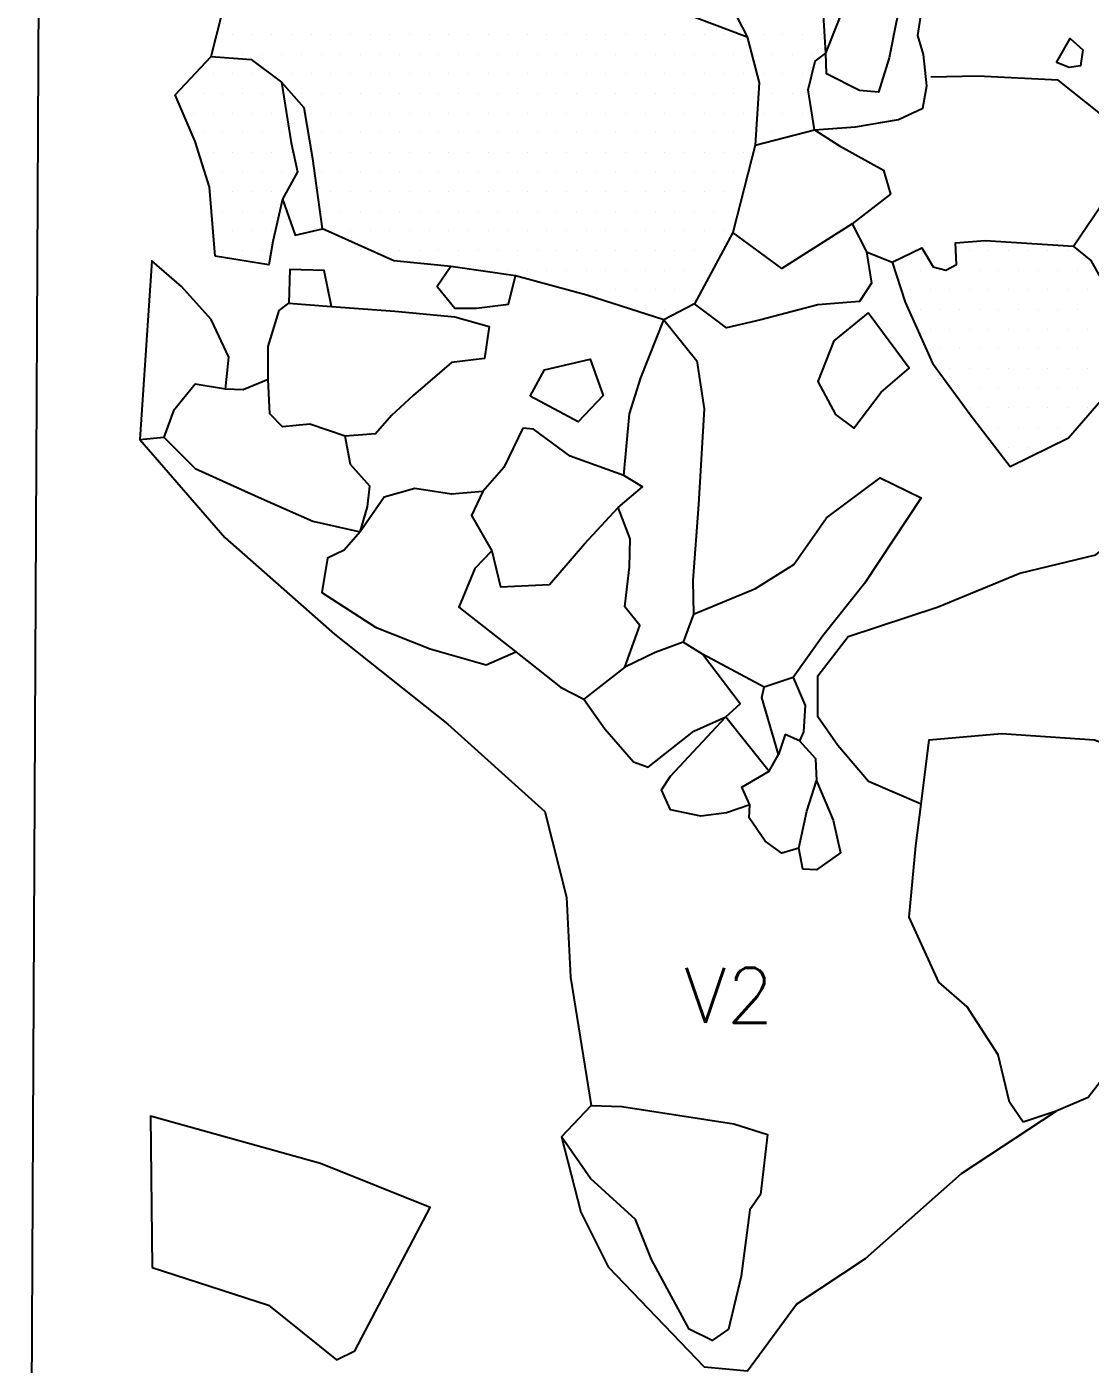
# Model space of a CAD drawing. Header units: metres. Extents: x -14.94 to -12.29, y -15.2 to -10.42.
# Drawn here: x -14.944 to -14.267, y -13.321 to -12.47 of the extents above; entities that cross this region are included whole.
import ezdxf

# ---------------------------------------------------------------- set-up
doc = ezdxf.new("R2010")
doc.units = ezdxf.units.M
doc.header["$LTSCALE"] = 25
doc.header["$MEASUREMENT"] = 0
doc.linetypes.add('STRICHPUNKTX2', pattern=[2, 1, -0.5, 0, -0.5])
doc.layers.get('0').update_dxf_attribs({"linetype": 'CONTINUOUS'})
for name, color, linetype in [('BEFUND', 1, 'CONTINUOUS'), ('BEFUNDSCHRAFF', 1, 'CONTINUOUS'), ('GRABUNGSGRENZE', 3, 'STRICHPUNKTX2'), ('STEINE', 4, 'CONTINUOUS'), ('STEINESCHRAFF', 4, 'CONTINUOUS')]:
    doc.layers.add(name, color=color, linetype=linetype)
doc.styles.get("Standard").update_dxf_attribs({"font": 'txt.shx'})

# ---------------------------------------------------------------- blocks, each defined once
blk = doc.blocks.new('*X2')
at = {"color": 0}
for p, q in [((-1481.25, -1247.5), (-1481.25, -1247.5)), ((-1480, -1247.5), (-1480, -1247.5)), ((-1478.75, -1247.5), (-1478.75, -1247.5)), ((-1477.5, -1247.5), (-1477.5, -1247.5)), ((-1476.25, -1247.5), (-1476.25, -1247.5)), ((-1475, -1247.5), (-1475, -1247.5)), ((-1473.75, -1247.5), (-1473.75, -1247.5)), ((-1472.5, -1247.5), (-1472.5, -1247.5)), ((-1471.25, -1247.5), (-1471.25, -1247.5)), ((-1470, -1247.5), (-1470, -1247.5)), ((-1468.75, -1247.5), (-1468.75, -1247.5)), ((-1467.5, -1247.5), (-1467.5, -1247.5)), ((-1466.25, -1247.5), (-1466.25, -1247.5)), ((-1465, -1247.5), (-1465, -1247.5)), ((-1463.75, -1247.5), (-1463.75, -1247.5)), ((-1462.5, -1247.5), (-1462.5, -1247.5)), ((-1461.25, -1247.5), (-1461.25, -1247.5)), ((-1460, -1247.5), (-1460, -1247.5)), ((-1458.75, -1247.5), (-1458.75, -1247.5)), ((-1457.5, -1247.5), (-1457.5, -1247.5)), ((-1456.25, -1247.5), (-1456.25, -1247.5)), ((-1455, -1247.5), (-1455, -1247.5)), ((-1453.75, -1247.5), (-1453.75, -1247.5)), ((-1452.5, -1247.5), (-1452.5, -1247.5)), ((-1451.25, -1247.5), (-1451.25, -1247.5)), ((-1450, -1247.5), (-1450, -1247.5)), ((-1447.5, -1247.5), (-1447.5, -1247.5)), ((-1446.25, -1247.5), (-1446.25, -1247.5)), ((-1445, -1247.5), (-1445, -1247.5)), ((-1443.75, -1247.5), (-1443.75, -1247.5)), ((-1481.875, -1248.75), (-1481.875, -1248.75)), ((-1480.625, -1248.75), (-1480.625, -1248.75)), ((-1479.375, -1248.75), (-1479.375, -1248.75)), ((-1478.125, -1248.75), (-1478.125, -1248.75)), ((-1476.875, -1248.75), (-1476.875, -1248.75)), ((-1475.625, -1248.75), (-1475.625, -1248.75)), ((-1474.375, -1248.75), (-1474.375, -1248.75)), ((-1473.125, -1248.75), (-1473.125, -1248.75)), ((-1471.875, -1248.75), (-1471.875, -1248.75)), ((-1470.625, -1248.75), (-1470.625, -1248.75)), ((-1469.375, -1248.75), (-1469.375, -1248.75)), ((-1468.125, -1248.75), (-1468.125, -1248.75)), ((-1466.875, -1248.75), (-1466.875, -1248.75)), ((-1465.625, -1248.75), (-1465.625, -1248.75)), ((-1464.375, -1248.75), (-1464.375, -1248.75)), ((-1463.125, -1248.75), (-1463.125, -1248.75)), ((-1461.875, -1248.75), (-1461.875, -1248.75)), ((-1460.625, -1248.75), (-1460.625, -1248.75)), ((-1459.375, -1248.75), (-1459.375, -1248.75)), ((-1458.125, -1248.75), (-1458.125, -1248.75)), ((-1456.875, -1248.75), (-1456.875, -1248.75)), ((-1455.625, -1248.75), (-1455.625, -1248.75)), ((-1454.375, -1248.75), (-1454.375, -1248.75)), ((-1453.125, -1248.75), (-1453.125, -1248.75)), ((-1451.875, -1248.75), (-1451.875, -1248.75)), ((-1450.625, -1248.75), (-1450.625, -1248.75)), ((-1449.375, -1248.75), (-1449.375, -1248.75)), ((-1448.125, -1248.75), (-1448.125, -1248.75)), ((-1446.875, -1248.75), (-1446.875, -1248.75)), ((-1445.625, -1248.75), (-1445.625, -1248.75)), ((-1444.375, -1248.75), (-1444.375, -1248.75)), ((-1482.5, -1250), (-1482.5, -1250)), ((-1481.25, -1250), (-1481.25, -1250)), ((-1480, -1250), (-1480, -1250)), ((-1478.75, -1250), (-1478.75, -1250)), ((-1477.5, -1250), (-1477.5, -1250)), ((-1476.25, -1250), (-1476.25, -1250)), ((-1475, -1250), (-1475, -1250)), ((-1473.75, -1250), (-1473.75, -1250)), ((-1472.5, -1250), (-1472.5, -1250)), ((-1471.25, -1250), (-1471.25, -1250)), ((-1470, -1250), (-1470, -1250)), ((-1468.75, -1250), (-1468.75, -1250)), ((-1467.5, -1250), (-1467.5, -1250)), ((-1466.25, -1250), (-1466.25, -1250)), ((-1465, -1250), (-1465, -1250)), ((-1463.75, -1250), (-1463.75, -1250)), ((-1462.5, -1250), (-1462.5, -1250)), ((-1461.25, -1250), (-1461.25, -1250)), ((-1460, -1250), (-1460, -1250)), ((-1458.75, -1250), (-1458.75, -1250)), ((-1457.5, -1250), (-1457.5, -1250)), ((-1456.25, -1250), (-1456.25, -1250)), ((-1455, -1250), (-1455, -1250)), ((-1453.75, -1250), (-1453.75, -1250)), ((-1452.5, -1250), (-1452.5, -1250)), ((-1451.25, -1250), (-1451.25, -1250)), ((-1450, -1250), (-1450, -1250)), ((-1448.75, -1250), (-1448.75, -1250)), ((-1447.5, -1250), (-1447.5, -1250)), ((-1446.25, -1250), (-1446.25, -1250)), ((-1445, -1250), (-1445, -1250)), ((-1484.375, -1251.25), (-1484.375, -1251.25)), ((-1483.125, -1251.25), (-1483.125, -1251.25)), ((-1481.875, -1251.25), (-1481.875, -1251.25)), ((-1480.625, -1251.25), (-1480.625, -1251.25)), ((-1479.375, -1251.25), (-1479.375, -1251.25)), ((-1478.125, -1251.25), (-1478.125, -1251.25)), ((-1476.875, -1251.25), (-1476.875, -1251.25)), ((-1475.625, -1251.25), (-1475.625, -1251.25)), ((-1474.375, -1251.25), (-1474.375, -1251.25)), ((-1473.125, -1251.25), (-1473.125, -1251.25)), ((-1471.875, -1251.25), (-1471.875, -1251.25)), ((-1470.625, -1251.25), (-1470.625, -1251.25)), ((-1469.375, -1251.25), (-1469.375, -1251.25)), ((-1468.125, -1251.25), (-1468.125, -1251.25)), ((-1466.875, -1251.25), (-1466.875, -1251.25)), ((-1465.625, -1251.25), (-1465.625, -1251.25)), ((-1464.375, -1251.25), (-1464.375, -1251.25)), ((-1463.125, -1251.25), (-1463.125, -1251.25)), ((-1461.875, -1251.25), (-1461.875, -1251.25)), ((-1460.625, -1251.25), (-1460.625, -1251.25)), ((-1459.375, -1251.25), (-1459.375, -1251.25)), ((-1458.125, -1251.25), (-1458.125, -1251.25)), ((-1456.875, -1251.25), (-1456.875, -1251.25)), ((-1455.625, -1251.25), (-1455.625, -1251.25)), ((-1454.375, -1251.25), (-1454.375, -1251.25)), ((-1453.125, -1251.25), (-1453.125, -1251.25)), ((-1451.875, -1251.25), (-1451.875, -1251.25)), ((-1450.625, -1251.25), (-1450.625, -1251.25)), ((-1449.375, -1251.25), (-1449.375, -1251.25)), ((-1448.125, -1251.25), (-1448.125, -1251.25)), ((-1446.875, -1251.25), (-1446.875, -1251.25)), ((-1445.625, -1251.25), (-1445.625, -1251.25)), ((-1483.75, -1252.5), (-1483.75, -1252.5)), ((-1482.5, -1252.5), (-1482.5, -1252.5)), ((-1481.25, -1252.5), (-1481.25, -1252.5)), ((-1480, -1252.5), (-1480, -1252.5)), ((-1478.75, -1252.5), (-1478.75, -1252.5)), ((-1476.25, -1252.5), (-1476.25, -1252.5)), ((-1475, -1252.5), (-1475, -1252.5)), ((-1473.75, -1252.5), (-1473.75, -1252.5)), ((-1472.5, -1252.5), (-1472.5, -1252.5)), ((-1471.25, -1252.5), (-1471.25, -1252.5)), ((-1470, -1252.5), (-1470, -1252.5)), ((-1468.75, -1252.5), (-1468.75, -1252.5)), ((-1467.5, -1252.5), (-1467.5, -1252.5)), ((-1466.25, -1252.5), (-1466.25, -1252.5)), ((-1465, -1252.5), (-1465, -1252.5)), ((-1463.75, -1252.5), (-1463.75, -1252.5)), ((-1462.5, -1252.5), (-1462.5, -1252.5)), ((-1461.25, -1252.5), (-1461.25, -1252.5)), ((-1460, -1252.5), (-1460, -1252.5)), ((-1458.75, -1252.5), (-1458.75, -1252.5)), ((-1457.5, -1252.5), (-1457.5, -1252.5)), ((-1456.25, -1252.5), (-1456.25, -1252.5)), ((-1455, -1252.5), (-1455, -1252.5)), ((-1453.75, -1252.5), (-1453.75, -1252.5)), ((-1452.5, -1252.5), (-1452.5, -1252.5)), ((-1451.25, -1252.5), (-1451.25, -1252.5)), ((-1450, -1252.5), (-1450, -1252.5)), ((-1448.75, -1252.5), (-1448.75, -1252.5)), ((-1447.5, -1252.5), (-1447.5, -1252.5)), ((-1446.25, -1252.5), (-1446.25, -1252.5)), ((-1445, -1252.5), (-1445, -1252.5)), ((-1483.125, -1253.75), (-1483.125, -1253.75)), ((-1481.875, -1253.75), (-1481.875, -1253.75)), ((-1480.625, -1253.75), (-1480.625, -1253.75)), ((-1479.375, -1253.75), (-1479.375, -1253.75)), ((-1478.125, -1253.75), (-1478.125, -1253.75)), ((-1475.625, -1253.75), (-1475.625, -1253.75)), ((-1474.375, -1253.75), (-1474.375, -1253.75)), ((-1473.125, -1253.75), (-1473.125, -1253.75)), ((-1471.875, -1253.75), (-1471.875, -1253.75)), ((-1470.625, -1253.75), (-1470.625, -1253.75)), ((-1469.375, -1253.75), (-1469.375, -1253.75)), ((-1468.125, -1253.75), (-1468.125, -1253.75)), ((-1466.875, -1253.75), (-1466.875, -1253.75)), ((-1465.625, -1253.75), (-1465.625, -1253.75)), ((-1464.375, -1253.75), (-1464.375, -1253.75)), ((-1463.125, -1253.75), (-1463.125, -1253.75)), ((-1461.875, -1253.75), (-1461.875, -1253.75)), ((-1460.625, -1253.75), (-1460.625, -1253.75)), ((-1459.375, -1253.75), (-1459.375, -1253.75)), ((-1458.125, -1253.75), (-1458.125, -1253.75)), ((-1456.875, -1253.75), (-1456.875, -1253.75)), ((-1455.625, -1253.75), (-1455.625, -1253.75)), ((-1454.375, -1253.75), (-1454.375, -1253.75)), ((-1453.125, -1253.75), (-1453.125, -1253.75)), ((-1451.875, -1253.75), (-1451.875, -1253.75)), ((-1450.625, -1253.75), (-1450.625, -1253.75)), ((-1449.375, -1253.75), (-1449.375, -1253.75)), ((-1448.125, -1253.75), (-1448.125, -1253.75)), ((-1446.875, -1253.75), (-1446.875, -1253.75)), ((-1445.625, -1253.75), (-1445.625, -1253.75)), ((-1482.5, -1255), (-1482.5, -1255)), ((-1481.25, -1255), (-1481.25, -1255)), ((-1480, -1255), (-1480, -1255)), ((-1478.75, -1255), (-1478.75, -1255)), ((-1477.5, -1255), (-1477.5, -1255)), ((-1475, -1255), (-1475, -1255)), ((-1473.75, -1255), (-1473.75, -1255)), ((-1472.5, -1255), (-1472.5, -1255)), ((-1471.25, -1255), (-1471.25, -1255)), ((-1470, -1255), (-1470, -1255)), ((-1468.75, -1255), (-1468.75, -1255)), ((-1467.5, -1255), (-1467.5, -1255)), ((-1466.25, -1255), (-1466.25, -1255)), ((-1465, -1255), (-1465, -1255)), ((-1463.75, -1255), (-1463.75, -1255)), ((-1462.5, -1255), (-1462.5, -1255)), ((-1461.25, -1255), (-1461.25, -1255)), ((-1460, -1255), (-1460, -1255)), ((-1458.75, -1255), (-1458.75, -1255)), ((-1457.5, -1255), (-1457.5, -1255)), ((-1456.25, -1255), (-1456.25, -1255)), ((-1455, -1255), (-1455, -1255)), ((-1453.75, -1255), (-1453.75, -1255)), ((-1452.5, -1255), (-1452.5, -1255)), ((-1451.25, -1255), (-1451.25, -1255)), ((-1450, -1255), (-1450, -1255)), ((-1448.75, -1255), (-1448.75, -1255)), ((-1481.875, -1256.25), (-1481.875, -1256.25)), ((-1480.625, -1256.25), (-1480.625, -1256.25)), ((-1479.375, -1256.25), (-1479.375, -1256.25)), ((-1478.125, -1256.25), (-1478.125, -1256.25)), ((-1475.625, -1256.25), (-1475.625, -1256.25)), ((-1474.375, -1256.25), (-1474.375, -1256.25)), ((-1473.125, -1256.25), (-1473.125, -1256.25)), ((-1471.875, -1256.25), (-1471.875, -1256.25)), ((-1470.625, -1256.25), (-1470.625, -1256.25)), ((-1469.375, -1256.25), (-1469.375, -1256.25)), ((-1468.125, -1256.25), (-1468.125, -1256.25)), ((-1466.875, -1256.25), (-1466.875, -1256.25)), ((-1465.625, -1256.25), (-1465.625, -1256.25)), ((-1464.375, -1256.25), (-1464.375, -1256.25)), ((-1463.125, -1256.25), (-1463.125, -1256.25)), ((-1461.875, -1256.25), (-1461.875, -1256.25)), ((-1460.625, -1256.25), (-1460.625, -1256.25)), ((-1459.375, -1256.25), (-1459.375, -1256.25)), ((-1458.125, -1256.25), (-1458.125, -1256.25)), ((-1456.875, -1256.25), (-1456.875, -1256.25)), ((-1455.625, -1256.25), (-1455.625, -1256.25)), ((-1454.375, -1256.25), (-1454.375, -1256.25)), ((-1453.125, -1256.25), (-1453.125, -1256.25)), ((-1451.875, -1256.25), (-1451.875, -1256.25)), ((-1450.625, -1256.25), (-1450.625, -1256.25)), ((-1449.375, -1256.25), (-1449.375, -1256.25)), ((-1482.5, -1257.5), (-1482.5, -1257.5)), ((-1481.25, -1257.5), (-1481.25, -1257.5)), ((-1480, -1257.5), (-1480, -1257.5)), ((-1478.75, -1257.5), (-1478.75, -1257.5)), ((-1475, -1257.5), (-1475, -1257.5)), ((-1473.75, -1257.5), (-1473.75, -1257.5)), ((-1472.5, -1257.5), (-1472.5, -1257.5)), ((-1471.25, -1257.5), (-1471.25, -1257.5)), ((-1470, -1257.5), (-1470, -1257.5)), ((-1468.75, -1257.5), (-1468.75, -1257.5)), ((-1467.5, -1257.5), (-1467.5, -1257.5)), ((-1466.25, -1257.5), (-1466.25, -1257.5)), ((-1465, -1257.5), (-1465, -1257.5)), ((-1463.75, -1257.5), (-1463.75, -1257.5)), ((-1462.5, -1257.5), (-1462.5, -1257.5)), ((-1461.25, -1257.5), (-1461.25, -1257.5)), ((-1460, -1257.5), (-1460, -1257.5)), ((-1458.75, -1257.5), (-1458.75, -1257.5)), ((-1457.5, -1257.5), (-1457.5, -1257.5)), ((-1456.25, -1257.5), (-1456.25, -1257.5)), ((-1455, -1257.5), (-1455, -1257.5)), ((-1453.75, -1257.5), (-1453.75, -1257.5)), ((-1452.5, -1257.5), (-1452.5, -1257.5)), ((-1451.25, -1257.5), (-1451.25, -1257.5)), ((-1450, -1257.5), (-1450, -1257.5)), ((-1481.875, -1258.75), (-1481.875, -1258.75)), ((-1480.625, -1258.75), (-1480.625, -1258.75)), ((-1479.375, -1258.75), (-1479.375, -1258.75)), ((-1475.625, -1258.75), (-1475.625, -1258.75)), ((-1474.375, -1258.75), (-1474.375, -1258.75)), ((-1473.125, -1258.75), (-1473.125, -1258.75)), ((-1471.875, -1258.75), (-1471.875, -1258.75)), ((-1470.625, -1258.75), (-1470.625, -1258.75)), ((-1469.375, -1258.75), (-1469.375, -1258.75)), ((-1468.125, -1258.75), (-1468.125, -1258.75)), ((-1466.875, -1258.75), (-1466.875, -1258.75)), ((-1465.625, -1258.75), (-1465.625, -1258.75)), ((-1464.375, -1258.75), (-1464.375, -1258.75)), ((-1463.125, -1258.75), (-1463.125, -1258.75)), ((-1461.875, -1258.75), (-1461.875, -1258.75)), ((-1460.625, -1258.75), (-1460.625, -1258.75)), ((-1459.375, -1258.75), (-1459.375, -1258.75)), ((-1458.125, -1258.75), (-1458.125, -1258.75)), ((-1456.875, -1258.75), (-1456.875, -1258.75)), ((-1455.625, -1258.75), (-1455.625, -1258.75)), ((-1454.375, -1258.75), (-1454.375, -1258.75)), ((-1453.125, -1258.75), (-1453.125, -1258.75)), ((-1451.875, -1258.75), (-1451.875, -1258.75)), ((-1450.625, -1258.75), (-1450.625, -1258.75)), ((-1449.375, -1258.75), (-1449.375, -1258.75)), ((-1481.25, -1260), (-1481.25, -1260)), ((-1480, -1260), (-1480, -1260)), ((-1478.75, -1260), (-1478.75, -1260)), ((-1475, -1260), (-1475, -1260)), ((-1473.75, -1260), (-1473.75, -1260)), ((-1472.5, -1260), (-1472.5, -1260)), ((-1471.25, -1260), (-1471.25, -1260)), ((-1470, -1260), (-1470, -1260)), ((-1468.75, -1260), (-1468.75, -1260)), ((-1467.5, -1260), (-1467.5, -1260)), ((-1466.25, -1260), (-1466.25, -1260)), ((-1465, -1260), (-1465, -1260)), ((-1463.75, -1260), (-1463.75, -1260)), ((-1462.5, -1260), (-1462.5, -1260)), ((-1461.25, -1260), (-1461.25, -1260)), ((-1460, -1260), (-1460, -1260)), ((-1458.75, -1260), (-1458.75, -1260)), ((-1457.5, -1260), (-1457.5, -1260)), ((-1456.25, -1260), (-1456.25, -1260)), ((-1455, -1260), (-1455, -1260)), ((-1453.75, -1260), (-1453.75, -1260)), ((-1452.5, -1260), (-1452.5, -1260)), ((-1451.25, -1260), (-1451.25, -1260)), ((-1450, -1260), (-1450, -1260)), ((-1481.875, -1261.25), (-1481.875, -1261.25)), ((-1480.625, -1261.25), (-1480.625, -1261.25)), ((-1479.375, -1261.25), (-1479.375, -1261.25)), ((-1471.875, -1261.25), (-1471.875, -1261.25)), ((-1470.625, -1261.25), (-1470.625, -1261.25)), ((-1469.375, -1261.25), (-1469.375, -1261.25)), ((-1468.125, -1261.25), (-1468.125, -1261.25)), ((-1466.875, -1261.25), (-1466.875, -1261.25)), ((-1465.625, -1261.25), (-1465.625, -1261.25)), ((-1464.375, -1261.25), (-1464.375, -1261.25)), ((-1463.125, -1261.25), (-1463.125, -1261.25)), ((-1461.875, -1261.25), (-1461.875, -1261.25)), ((-1460.625, -1261.25), (-1460.625, -1261.25)), ((-1459.375, -1261.25), (-1459.375, -1261.25)), ((-1458.125, -1261.25), (-1458.125, -1261.25)), ((-1456.875, -1261.25), (-1456.875, -1261.25)), ((-1455.625, -1261.25), (-1455.625, -1261.25)), ((-1454.375, -1261.25), (-1454.375, -1261.25)), ((-1453.125, -1261.25), (-1453.125, -1261.25)), ((-1451.875, -1261.25), (-1451.875, -1261.25)), ((-1450.625, -1261.25), (-1450.625, -1261.25)), ((-1434.375, -1261.25), (-1434.375, -1261.25)), ((-1433.125, -1261.25), (-1433.125, -1261.25)), ((-1431.875, -1261.25), (-1431.875, -1261.25)), ((-1430.625, -1261.25), (-1430.625, -1261.25)), ((-1429.375, -1261.25), (-1429.375, -1261.25)), ((-1428.125, -1261.25), (-1428.125, -1261.25)), ((-1465, -1262.5), (-1465, -1262.5)), ((-1463.75, -1262.5), (-1463.75, -1262.5)), ((-1462.5, -1262.5), (-1462.5, -1262.5)), ((-1461.25, -1262.5), (-1461.25, -1262.5)), ((-1460, -1262.5), (-1460, -1262.5)), ((-1458.75, -1262.5), (-1458.75, -1262.5)), ((-1457.5, -1262.5), (-1457.5, -1262.5)), ((-1456.25, -1262.5), (-1456.25, -1262.5)), ((-1455, -1262.5), (-1455, -1262.5)), ((-1453.75, -1262.5), (-1453.75, -1262.5)), ((-1452.5, -1262.5), (-1452.5, -1262.5)), ((-1451.25, -1262.5), (-1451.25, -1262.5)), ((-1438.75, -1262.5), (-1438.75, -1262.5)), ((-1437.5, -1262.5), (-1437.5, -1262.5)), ((-1436.25, -1262.5), (-1436.25, -1262.5)), ((-1435, -1262.5), (-1435, -1262.5)), ((-1433.75, -1262.5), (-1433.75, -1262.5)), ((-1432.5, -1262.5), (-1432.5, -1262.5)), ((-1431.25, -1262.5), (-1431.25, -1262.5)), ((-1430, -1262.5), (-1430, -1262.5)), ((-1428.75, -1262.5), (-1428.75, -1262.5)), ((-1427.5, -1262.5), (-1427.5, -1262.5)), ((-1459.375, -1263.75), (-1459.375, -1263.75)), ((-1458.125, -1263.75), (-1458.125, -1263.75)), ((-1456.875, -1263.75), (-1456.875, -1263.75)), ((-1455.625, -1263.75), (-1455.625, -1263.75)), ((-1454.375, -1263.75), (-1454.375, -1263.75)), ((-1453.125, -1263.75), (-1453.125, -1263.75)), ((-1451.875, -1263.75), (-1451.875, -1263.75)), ((-1438.125, -1263.75), (-1438.125, -1263.75)), ((-1436.875, -1263.75), (-1436.875, -1263.75)), ((-1435.625, -1263.75), (-1435.625, -1263.75)), ((-1434.375, -1263.75), (-1434.375, -1263.75)), ((-1433.125, -1263.75), (-1433.125, -1263.75)), ((-1431.875, -1263.75), (-1431.875, -1263.75)), ((-1430.625, -1263.75), (-1430.625, -1263.75)), ((-1429.375, -1263.75), (-1429.375, -1263.75)), ((-1428.125, -1263.75), (-1428.125, -1263.75)), ((-1426.875, -1263.75), (-1426.875, -1263.75)), ((-1455, -1265), (-1455, -1265)), ((-1453.75, -1265), (-1453.75, -1265)), ((-1437.5, -1265), (-1437.5, -1265)), ((-1436.25, -1265), (-1436.25, -1265)), ((-1435, -1265), (-1435, -1265)), ((-1433.75, -1265), (-1433.75, -1265)), ((-1432.5, -1265), (-1432.5, -1265)), ((-1431.25, -1265), (-1431.25, -1265)), ((-1430, -1265), (-1430, -1265)), ((-1428.75, -1265), (-1428.75, -1265)), ((-1427.5, -1265), (-1427.5, -1265)), ((-1436.875, -1266.25), (-1436.875, -1266.25)), ((-1435.625, -1266.25), (-1435.625, -1266.25)), ((-1434.375, -1266.25), (-1434.375, -1266.25)), ((-1433.125, -1266.25), (-1433.125, -1266.25)), ((-1431.875, -1266.25), (-1431.875, -1266.25)), ((-1430.625, -1266.25), (-1430.625, -1266.25)), ((-1429.375, -1266.25), (-1429.375, -1266.25)), ((-1428.125, -1266.25), (-1428.125, -1266.25)), ((-1426.875, -1266.25), (-1426.875, -1266.25)), ((-1436.25, -1267.5), (-1436.25, -1267.5)), ((-1435, -1267.5), (-1435, -1267.5)), ((-1433.75, -1267.5), (-1433.75, -1267.5)), ((-1432.5, -1267.5), (-1432.5, -1267.5)), ((-1431.25, -1267.5), (-1431.25, -1267.5)), ((-1430, -1267.5), (-1430, -1267.5)), ((-1428.75, -1267.5), (-1428.75, -1267.5)), ((-1427.5, -1267.5), (-1427.5, -1267.5)), ((-1435.625, -1268.75), (-1435.625, -1268.75)), ((-1434.375, -1268.75), (-1434.375, -1268.75)), ((-1433.125, -1268.75), (-1433.125, -1268.75)), ((-1431.875, -1268.75), (-1431.875, -1268.75)), ((-1430.625, -1268.75), (-1430.625, -1268.75)), ((-1429.375, -1268.75), (-1429.375, -1268.75)), ((-1428.125, -1268.75), (-1428.125, -1268.75)), ((-1426.875, -1268.75), (-1426.875, -1268.75)), ((-1435, -1270), (-1435, -1270)), ((-1433.75, -1270), (-1433.75, -1270)), ((-1432.5, -1270), (-1432.5, -1270)), ((-1431.25, -1270), (-1431.25, -1270)), ((-1430, -1270), (-1430, -1270)), ((-1428.75, -1270), (-1428.75, -1270)), ((-1427.5, -1270), (-1427.5, -1270)), ((-1434.375, -1271.25), (-1434.375, -1271.25)), ((-1433.125, -1271.25), (-1433.125, -1271.25)), ((-1431.875, -1271.25), (-1431.875, -1271.25)), ((-1430.625, -1271.25), (-1430.625, -1271.25)), ((-1429.375, -1271.25), (-1429.375, -1271.25)), ((-1428.125, -1271.25), (-1428.125, -1271.25)), ((-1426.875, -1271.25), (-1426.875, -1271.25)), ((-1432.5, -1272.5), (-1432.5, -1272.5)), ((-1431.25, -1272.5), (-1431.25, -1272.5)), ((-1430, -1272.5), (-1430, -1272.5)), ((-1428.75, -1272.5), (-1428.75, -1272.5)), ((-1427.5, -1272.5), (-1427.5, -1272.5)), ((-1431.875, -1273.75), (-1431.875, -1273.75)), ((-1430.625, -1273.75), (-1430.625, -1273.75)), ((-1429.375, -1273.75), (-1429.375, -1273.75))]:
    blk.add_line(p, q, dxfattribs=at)

msp = doc.modelspace()

# ---------------------------------------------------------------- linework, layer by layer
at = {"layer": 'BEFUND'}
for points in [[(-14.87154, -12.73271), (-14.81747, -12.7949), (-14.74759, -12.85658), (-14.67567, -12.91367), (-14.61395, -12.96923), (-14.60016, -13.02378), (-14.5976, -13.07477), (-14.58431, -13.15636)], [(-14.60317, -13.17625), (-14.59092, -13.22418), (-14.57357, -13.25885), (-14.51236, -13.32256), (-14.48482, -13.32511), (-14.45373, -13.28277), (-14.40989, -13.25369), (-14.34872, -13.19962), (-14.28856, -13.15983)]]:
    msp.add_lwpolyline(points, dxfattribs=at)
at = {"layer": 'GRABUNGSGRENZE'}
msp.add_lwpolyline([(-12.51184, -15.1984), (-14.94353, -13.97795), (-14.92579, -10.41974)], dxfattribs=at)
at = {"layer": 'STEINE'}
for points in [[(-14.44225, -12.53574), (-14.44634, -12.51025), (-14.44176, -12.49189), (-14.43513, -12.48679), (-14.43718, -12.4516), (-14.42088, -12.41284), (-14.47391, -12.39501), (-14.4897, -12.44856), (-14.49174, -12.46386), (-14.4851, -12.4766)], [(-14.44225, -12.53574), (-14.41625, -12.53369), (-14.38871, -12.52909), (-14.37342, -12.52195), (-14.37087, -12.50767), (-14.37292, -12.48778), (-14.37649, -12.47555), (-14.37293, -12.45209), (-14.3811, -12.4266), (-14.39026, -12.46739), (-14.39484, -12.48983), (-14.40147, -12.51176), (-14.4137, -12.51074), (-14.43462, -12.50004), (-14.43513, -12.48679), (-14.42137, -12.45262), (-14.4173, -12.42304), (-14.40915, -12.40672), (-14.39589, -12.40774), (-14.3811, -12.4266)], [(-14.82624, -12.48895), (-14.81911, -12.46142), (-14.81809, -12.44765), (-14.7926, -12.43489), (-14.77628, -12.44152), (-14.76404, -12.4359), (-14.74058, -12.4466), (-14.70438, -12.45577), (-14.67123, -12.45372)], [(-14.61311, -12.4333), (-14.59016, -12.44757), (-14.55293, -12.45113), (-14.51876, -12.46387), (-14.4851, -12.4766), (-14.47745, -12.50567), (-14.47998, -12.54544), (-14.49424, -12.60103), (-14.5187, -12.64642), (-14.53808, -12.65662), (-14.58703, -12.64083), (-14.63242, -12.62861), (-14.67373, -12.6225), (-14.70993, -12.61894), (-14.75532, -12.59856)], [(-14.28827, -12.49286), (-14.27961, -12.47756), (-14.27145, -12.48469), (-14.27297, -12.49489), (-14.28011, -12.49591), (-14.28827, -12.49286)], [(-14.82364, -12.61592), (-14.82723, -12.57207), (-14.83642, -12.54301), (-14.84917, -12.51344), (-14.82624, -12.48895), (-14.80074, -12.49099), (-14.78136, -12.50526), (-14.77523, -12.54401), (-14.77114, -12.56236), (-14.78082, -12.5797), (-14.78693, -12.60673), (-14.78948, -12.62152), (-14.82364, -12.61592)], [(-14.75532, -12.59856), (-14.76145, -12.5542), (-14.76707, -12.52157), (-14.78136, -12.50526)], [(-14.41827, -12.59539), (-14.40908, -12.61324), (-14.39276, -12.61986), (-14.3739, -12.61067), (-14.36676, -12.62291), (-14.3586, -12.62495), (-14.35197, -12.62138), (-14.35248, -12.60761), (-14.33362, -12.60607), (-14.27752, -12.60962), (-14.25612, -12.578), (-14.2449, -12.56474), (-14.26021, -12.52548), (-14.28725, -12.50407), (-14.33824, -12.50154), (-14.36833, -12.50206)], [(-14.47998, -12.54544), (-14.44225, -12.53574), (-14.42644, -12.54593), (-14.39839, -12.56122), (-14.3938, -12.57652), (-14.41827, -12.59539), (-14.46313, -12.62396), (-14.49424, -12.60103)], [(-14.78082, -12.5797), (-14.77266, -12.60265), (-14.75532, -12.59856)], [(-14.40908, -12.61324), (-14.40602, -12.63312), (-14.41366, -12.64485), (-14.44018, -12.6469), (-14.47638, -12.6566), (-14.4983, -12.66171), (-14.5187, -12.64642)], [(-14.39276, -12.61986), (-14.3846, -12.64535), (-14.36724, -12.6841), (-14.34327, -12.71673), (-14.31776, -12.74986), (-14.28054, -12.73149), (-14.25455, -12.7014), (-14.23977, -12.67896), (-14.24794, -12.65143), (-14.2663, -12.6188), (-14.27752, -12.60962)], [(-14.81699, -12.70057), (-14.81495, -12.68017), (-14.82618, -12.65621), (-14.84505, -12.63531), (-14.86393, -12.619), (-14.87154, -12.73271), (-14.85624, -12.73118)], [(-14.74969, -12.64802), (-14.75429, -12.62508), (-14.77622, -12.62458), (-14.77672, -12.64599)], [(-14.67373, -12.6225), (-14.68239, -12.63525), (-14.67117, -12.64902), (-14.6574, -12.64901), (-14.637, -12.64646), (-14.63242, -12.62861)], [(-14.741, -12.73063), (-14.76344, -12.72299), (-14.78077, -12.72452), (-14.78894, -12.71637), (-14.78996, -12.69444), (-14.78997, -12.67353), (-14.78284, -12.65058), (-14.77672, -12.64599), (-14.74969, -12.64802), (-14.70941, -12.65107), (-14.67117, -12.65463), (-14.64924, -12.66074), (-14.65229, -12.68114), (-14.6732, -12.68369), (-14.69766, -12.70461), (-14.71143, -12.71736), (-14.72162, -12.72909), (-14.741, -12.73063)], [(-14.56354, -12.75555), (-14.55998, -12.71629), (-14.55285, -12.69334), (-14.53808, -12.65662)], [(-14.53808, -12.65662), (-14.51716, -12.68262), (-14.51256, -12.71321), (-14.51611, -12.7739), (-14.51966, -12.82234), (-14.51915, -12.84376), (-14.52577, -12.8616)], [(-14.40805, -12.65199), (-14.42997, -12.66984), (-14.44016, -12.69585), (-14.42893, -12.71676), (-14.4172, -12.72542), (-14.39987, -12.70247), (-14.38203, -12.68717), (-14.40805, -12.65199)], [(-14.62322, -12.70509), (-14.61404, -12.68826), (-14.58498, -12.68162), (-14.57681, -12.70457), (-14.59262, -12.7214), (-14.62322, -12.70509)], [(-14.78996, -12.69444), (-14.80577, -12.70107), (-14.81699, -12.70057), (-14.83636, -12.69751), (-14.85013, -12.71435), (-14.85624, -12.73118), (-14.83635, -12.75106), (-14.79606, -12.7694), (-14.76138, -12.78468), (-14.73129, -12.7913), (-14.72671, -12.77549), (-14.72518, -12.76224), (-14.73742, -12.74847), (-14.741, -12.73063)], [(-14.6278, -12.72549), (-14.64003, -12.75048), (-14.65328, -12.76578), (-14.66042, -12.78108), (-14.64766, -12.80351), (-14.64204, -12.82646), (-14.61094, -12.82492), (-14.58851, -12.79891), (-14.5671, -12.77595), (-14.55181, -12.76269), (-14.56354, -12.75555), (-14.59771, -12.74333), (-14.62117, -12.726), (-14.6278, -12.72549)], [(-14.51915, -12.84376), (-14.47989, -12.82742), (-14.45542, -12.81212), (-14.43452, -12.78254), (-14.40037, -12.75703), (-14.37436, -12.76977), (-14.41054, -12.82434), (-14.43705, -12.8575), (-14.4559, -12.88402), (-14.47426, -12.89014), (-14.51353, -12.86925)], [(-14.65328, -12.76578), (-14.67317, -12.76732), (-14.69663, -12.76376), (-14.716, -12.76937), (-14.73129, -12.7913), (-14.74148, -12.80304), (-14.75219, -12.80814), (-14.75575, -12.83007), (-14.72158, -12.85198), (-14.6869, -12.86574), (-14.65121, -12.87592), (-14.63234, -12.86776)], [(-14.56299, -12.87742), (-14.55331, -12.85091), (-14.563, -12.83918), (-14.55995, -12.81368), (-14.55945, -12.79584), (-14.5671, -12.77595)], [(-14.37429, -12.96456), (-14.40795, -12.95029), (-14.42733, -12.92735), (-14.44009, -12.909), (-14.4401, -12.88299), (-14.42073, -12.858), (-14.36362, -12.83911), (-14.31162, -12.81768), (-14.26318, -12.80594), (-14.23158, -12.77992), (-14.20404, -12.77685), (-14.18262, -12.78755), (-14.18363, -12.83039), (-14.18515, -12.85282)], [(-14.64766, -12.80351), (-14.65836, -12.81474), (-14.66855, -12.83922), (-14.63234, -12.86776), (-14.60378, -12.89019), (-14.58899, -12.89783)], [(-14.58899, -12.89783), (-14.57572, -12.91669), (-14.55736, -12.93759), (-14.54818, -12.94116), (-14.51912, -12.9182), (-14.49873, -12.90902), (-14.48955, -12.90086), (-14.51353, -12.86925), (-14.52577, -12.8616), (-14.54362, -12.86824), (-14.56299, -12.87742), (-14.58899, -12.89783)], [(-14.4559, -12.88402), (-14.44825, -12.90186), (-14.44926, -12.91869), (-14.45181, -12.9243), (-14.44161, -12.93551), (-14.44109, -12.94979), (-14.43038, -12.97477), (-14.42578, -12.99568), (-14.44108, -13.00639), (-14.44974, -13.00589), (-14.4523, -12.99263), (-14.46301, -12.99569), (-14.47372, -12.98805), (-14.48392, -12.97326), (-14.48341, -12.9651), (-14.4982, -12.97021), (-14.51452, -12.97225), (-14.53389, -12.96818), (-14.53951, -12.95543), (-14.5339, -12.94676), (-14.49873, -12.90902), (-14.47118, -12.94368), (-14.46507, -12.93297), (-14.47579, -12.89677), (-14.47426, -12.89014)], [(-14.45181, -12.9243), (-14.46099, -12.92022), (-14.46507, -12.93297)], [(-14.30946, -13.16697), (-14.31814, -13.15423), (-14.32529, -13.12415), (-14.34518, -13.09356), (-14.36304, -13.07776), (-14.38192, -13.03646), (-14.37785, -12.99107), (-14.37429, -12.96456), (-14.36921, -12.92376), (-14.32331, -12.91967), (-14.26416, -12.92373), (-14.22234, -12.93952), (-14.19786, -12.95991), (-14.18306, -12.99866), (-14.19223, -13.0313), (-14.2172, -13.08536), (-14.26817, -13.15115), (-14.28856, -13.15983), (-14.30946, -13.16697)], [(-14.48341, -12.9651), (-14.48852, -12.95389), (-14.47118, -12.94368)], [(-14.4523, -12.99263), (-14.44721, -12.96917), (-14.44109, -12.94979)], [(-14.60317, -13.17625), (-14.58431, -13.15636), (-14.56494, -13.15686), (-14.49354, -13.16805), (-14.47213, -13.17468), (-14.4767, -13.21292), (-14.48333, -13.22261), (-14.48892, -13.26494), (-14.49707, -13.29859), (-14.50727, -13.30574), (-14.52206, -13.2986), (-14.54604, -13.25425), (-14.55624, -13.22875), (-14.58481, -13.20276), (-14.60317, -13.17625)], [(-14.86371, -13.25945), (-14.78977, -13.28339), (-14.74641, -13.31805), (-14.73469, -13.31244), (-14.68678, -13.22115), (-14.75665, -13.19313), (-14.86477, -13.16308), (-14.86371, -13.25945)]]:
    msp.add_lwpolyline(points, dxfattribs=at)

# ---------------------------------------------------------------- block references
at = {"layer": 'STEINESCHRAFF', "xscale": 0.01, "yscale": 0.01, "zscale": 0.01}
msp.add_blockref('*X2', (0, 0), dxfattribs=at)

# ---------------------------------------------------------------- texts
at = {"layer": 'BEFUNDSCHRAFF'}
msp.add_text('V2', height=0.035, dxfattribs=at).set_placement((-14.5252, -13.10366))

doc.saveas('drawing.dxf')
